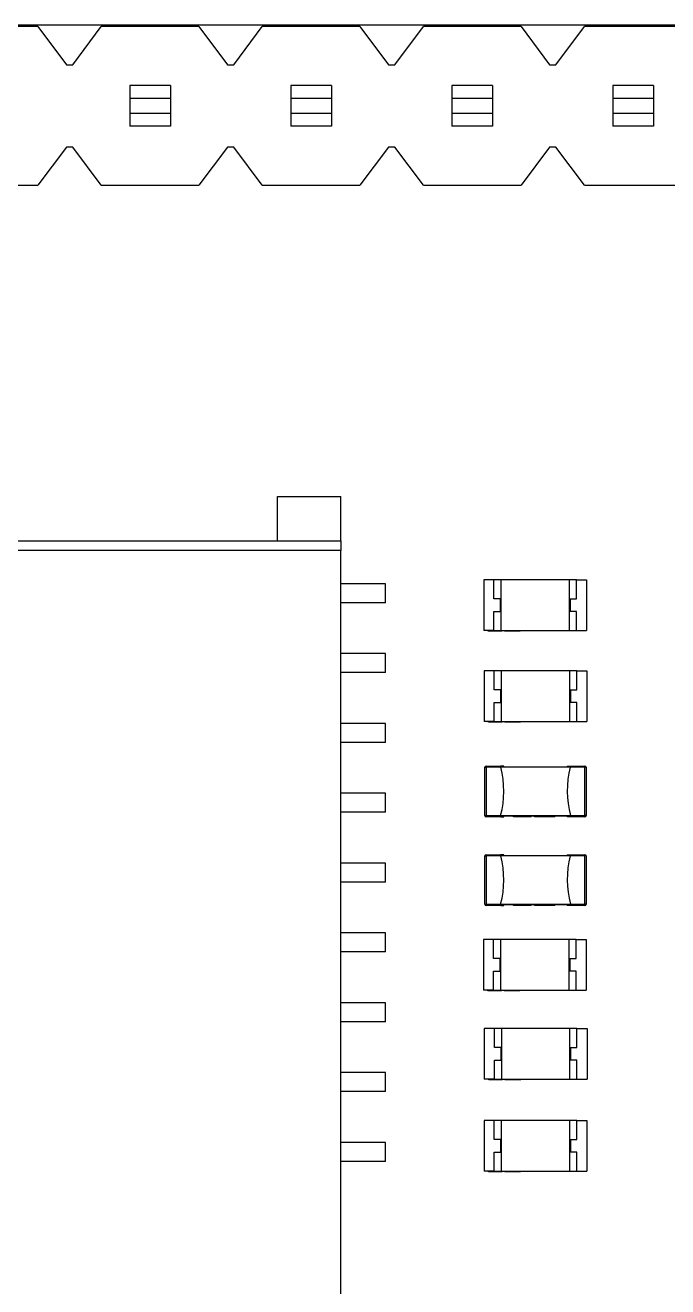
# Model space of a CAD drawing. Header units: millimetres. Extents: x 0 to 297, y 0 to 210.
# Drawn here: x 180.65 to 195.85, y 135.41 to 165.23 of the extents above; entities that cross this region are included whole.
import ezdxf

# ---------------------------------------------------------------- set-up
doc = ezdxf.new("R2010")
doc.units = ezdxf.units.MM

msp = doc.modelspace()

# ---------------------------------------------------------------- linework, layer by layer
at = {"color": 7, "linetype": 'Continuous', "lineweight": 25}
for p, q in [((267.991, 165.226), (167.491, 165.226)), ((180.946, 165.193), (178.636, 165.193)), ((180.946, 165.193), (181.621, 164.293)), ((181.771, 164.293), (182.446, 165.193)), ((184.756, 165.193), (182.446, 165.193)), ((184.756, 165.193), (185.431, 164.293)), ((185.581, 164.293), (186.256, 165.193)), ((188.566, 165.193), (186.256, 165.193)), ((188.566, 165.193), (189.241, 164.293)), ((189.391, 164.293), (190.066, 165.193)), ((192.376, 165.193), (190.066, 165.193)), ((192.376, 165.193), (193.051, 164.293)), ((193.201, 164.293), (193.876, 165.193)), ((196.186, 165.193), (193.876, 165.193)), ((181.621, 164.293), (181.771, 164.293)), ((185.431, 164.293), (185.581, 164.293)), ((189.241, 164.293), (189.391, 164.293)), ((193.051, 164.293), (193.201, 164.293)), ((184.081, 163.798), (183.121, 163.798)), ((183.121, 163.798), (183.121, 163.498)), ((184.081, 163.798), (184.081, 163.498)), ((187.891, 163.798), (186.931, 163.798)), ((186.931, 163.798), (186.931, 163.498)), ((187.891, 163.798), (187.891, 163.498)), ((191.701, 163.798), (190.741, 163.798)), ((190.741, 163.798), (190.741, 163.498)), ((191.701, 163.798), (191.701, 163.498)), ((195.511, 163.798), (194.551, 163.798)), ((194.551, 163.798), (194.551, 163.498)), ((195.511, 163.798), (195.511, 163.498)), ((184.081, 163.498), (183.121, 163.498)), ((183.121, 163.498), (183.121, 163.138)), ((184.081, 163.498), (184.081, 163.138)), ((187.891, 163.498), (186.931, 163.498)), ((186.931, 163.498), (186.931, 163.138)), ((187.891, 163.498), (187.891, 163.138)), ((191.701, 163.498), (190.741, 163.498)), ((190.741, 163.498), (190.741, 163.138)), ((191.701, 163.498), (191.701, 163.138)), ((195.511, 163.498), (194.551, 163.498)), ((194.551, 163.498), (194.551, 163.138)), ((195.511, 163.498), (195.511, 163.138)), ((184.081, 163.138), (183.121, 163.138)), ((183.121, 163.138), (183.121, 162.838)), ((184.081, 163.138), (184.081, 162.838)), ((187.891, 163.138), (186.931, 163.138)), ((186.931, 163.138), (186.931, 162.838)), ((187.891, 163.138), (187.891, 162.838)), ((191.701, 163.138), (190.741, 163.138)), ((190.741, 163.138), (190.741, 162.838)), ((191.701, 163.138), (191.701, 162.838)), ((195.511, 163.138), (194.551, 163.138)), ((194.551, 163.138), (194.551, 162.838)), ((195.511, 163.138), (195.511, 162.838)), ((184.081, 162.838), (183.121, 162.838)), ((187.891, 162.838), (186.931, 162.838)), ((191.701, 162.838), (190.741, 162.838)), ((195.511, 162.838), (194.551, 162.838)), ((181.621, 162.343), (180.946, 161.443)), ((181.771, 162.343), (181.621, 162.343)), ((182.446, 161.443), (181.771, 162.343)), ((185.431, 162.343), (184.756, 161.443)), ((185.581, 162.343), (185.431, 162.343)), ((186.256, 161.443), (185.581, 162.343)), ((189.241, 162.343), (188.566, 161.443)), ((189.391, 162.343), (189.241, 162.343)), ((190.066, 161.443), (189.391, 162.343)), ((193.051, 162.343), (192.376, 161.443)), ((193.201, 162.343), (193.051, 162.343)), ((193.876, 161.443), (193.201, 162.343)), ((178.636, 161.443), (180.946, 161.443)), ((182.446, 161.443), (184.756, 161.443)), ((186.256, 161.443), (188.566, 161.443)), ((190.066, 161.443), (192.376, 161.443)), ((193.876, 161.443), (196.186, 161.443)), ((186.617, 154.088), (188.117, 154.088)), ((186.617, 153.038), (186.617, 154.088)), ((188.117, 153.038), (188.117, 154.088)), ((167.417, 153.038), (188.117, 153.038)), ((188.117, 153.038), (188.117, 152.813)), ((188.117, 152.813), (167.417, 152.813)), ((188.117, 132.488), (188.117, 152.813)), ((191.496, 152.119), (191.496, 150.919)), ((191.736, 152.119), (191.496, 152.119)), ((191.901, 152.119), (191.736, 152.119)), ((191.736, 151.669), (191.736, 152.119)), ((191.901, 152.119), (191.901, 150.919)), ((193.521, 152.119), (191.901, 152.119)), ((193.686, 152.119), (193.521, 152.119)), ((193.521, 150.919), (193.521, 152.119)), ((193.686, 151.669), (193.686, 152.119)), ((193.686, 152.119), (193.926, 152.119)), ((193.926, 152.119), (193.926, 150.919)), ((189.167, 152.026), (188.117, 152.026)), ((189.167, 151.576), (189.167, 152.026)), ((189.167, 151.576), (188.117, 151.576)), ((191.886, 151.669), (191.736, 151.669)), ((191.886, 151.669), (191.886, 151.369)), ((193.536, 151.669), (193.686, 151.669)), ((193.536, 151.669), (193.536, 151.369)), ((191.736, 151.369), (191.886, 151.369)), ((191.736, 150.919), (191.736, 151.369)), ((193.686, 151.369), (193.536, 151.369)), ((193.686, 150.919), (193.686, 151.369)), ((191.736, 150.919), (191.496, 150.919)), ((191.6, 150.904), (191.6, 150.919)), ((191.624, 150.904), (191.624, 150.919)), ((191.682, 150.904), (191.682, 150.919)), ((191.694, 150.904), (191.694, 150.919)), ((191.716, 150.904), (191.716, 150.919)), ((191.736, 150.919), (191.901, 150.919)), ((191.777, 150.904), (191.777, 150.919)), ((191.846, 150.904), (191.846, 150.919)), ((191.873, 150.904), (191.873, 150.919)), ((191.901, 150.919), (193.521, 150.919)), ((191.923, 150.904), (191.923, 150.919)), ((191.982, 150.904), (191.982, 150.919)), ((191.991, 150.904), (191.982, 150.904)), ((191.991, 150.904), (191.991, 150.919)), ((192.019, 150.904), (191.991, 150.904)), ((192.019, 150.904), (192.019, 150.919)), ((192.02, 150.904), (192.019, 150.904)), ((192.02, 150.904), (192.02, 150.919)), ((192.022, 150.904), (192.022, 150.919)), ((192.029, 150.904), (192.028, 150.904)), ((192.032, 150.904), (192.032, 150.919)), ((192.054, 150.904), (192.051, 150.904)), ((192.058, 150.904), (192.058, 150.919)), ((192.075, 150.904), (192.075, 150.919)), ((192.081, 150.904), (192.081, 150.919)), ((192.081, 150.904), (192.081, 150.919)), ((192.087, 150.904), (192.087, 150.919)), ((192.089, 150.904), (192.087, 150.904)), ((192.09, 150.904), (192.09, 150.919)), ((192.126, 150.904), (192.09, 150.904)), ((192.126, 150.904), (192.126, 150.919)), ((192.128, 150.904), (192.126, 150.904)), ((192.128, 150.904), (192.128, 150.919)), ((192.13, 150.904), (192.128, 150.904)), ((192.13, 150.904), (192.13, 150.919)), ((192.141, 150.904), (192.13, 150.904)), ((192.141, 150.904), (192.141, 150.919)), ((192.162, 150.904), (192.141, 150.904)), ((192.162, 150.904), (192.162, 150.919)), ((192.188, 150.904), (192.188, 150.919)), ((192.199, 150.904), (192.199, 150.919)), ((192.203, 150.904), (192.201, 150.904)), ((192.203, 150.904), (192.203, 150.919)), ((192.23, 150.904), (192.203, 150.904)), ((192.23, 150.904), (192.23, 150.919)), ((192.24, 150.904), (192.23, 150.904)), ((192.24, 150.904), (192.24, 150.919)), ((192.267, 150.904), (192.24, 150.904)), ((192.267, 150.904), (192.267, 150.919)), ((192.278, 150.904), (192.269, 150.904)), ((192.278, 150.904), (192.278, 150.919)), ((192.288, 150.904), (192.288, 150.919)), ((192.292, 150.904), (192.292, 150.919)), ((192.319, 150.904), (192.292, 150.904)), ((192.319, 150.904), (192.319, 150.919)), ((192.329, 150.904), (192.319, 150.904)), ((192.329, 150.904), (192.329, 150.919)), ((192.356, 150.904), (192.329, 150.904)), ((192.356, 150.904), (192.356, 150.919)), ((193.521, 150.919), (193.686, 150.919)), ((193.686, 150.919), (193.926, 150.919)), ((189.167, 150.376), (188.117, 150.376)), ((189.167, 149.926), (189.167, 150.376)), ((191.504, 149.969), (191.504, 148.769)), ((191.744, 149.969), (191.504, 149.969)), ((191.909, 149.969), (191.744, 149.969)), ((191.744, 149.519), (191.744, 149.969)), ((193.529, 149.969), (191.909, 149.969)), ((191.909, 149.969), (191.909, 148.769)), ((193.694, 149.969), (193.529, 149.969)), ((193.529, 148.769), (193.529, 149.969)), ((193.694, 149.519), (193.694, 149.969)), ((193.694, 149.969), (193.934, 149.969)), ((193.934, 149.969), (193.934, 148.769)), ((189.167, 149.926), (188.117, 149.926)), ((191.894, 149.519), (191.744, 149.519)), ((191.894, 149.519), (191.894, 149.219)), ((193.544, 149.519), (193.544, 149.219)), ((193.544, 149.519), (193.694, 149.519)), ((191.744, 148.769), (191.744, 149.219)), ((191.744, 149.219), (191.894, 149.219)), ((193.694, 149.219), (193.544, 149.219)), ((193.694, 148.769), (193.694, 149.219)), ((191.744, 148.769), (191.504, 148.769)), ((191.609, 148.754), (191.609, 148.769)), ((191.633, 148.754), (191.633, 148.769)), ((191.691, 148.754), (191.691, 148.769)), ((191.703, 148.754), (191.703, 148.769)), ((191.725, 148.754), (191.725, 148.769)), ((191.744, 148.769), (191.909, 148.769)), ((191.786, 148.754), (191.786, 148.769)), ((191.854, 148.754), (191.854, 148.769)), ((191.882, 148.754), (191.882, 148.769)), ((191.909, 148.769), (193.529, 148.769)), ((191.932, 148.754), (191.932, 148.769)), ((191.99, 148.754), (191.99, 148.769)), ((191.999, 148.754), (191.999, 148.769)), ((192.028, 148.754), (192.028, 148.769)), ((192.028, 148.754), (192.028, 148.769)), ((192.031, 148.754), (192.031, 148.769)), ((192.041, 148.754), (192.041, 148.769)), ((192.067, 148.754), (192.067, 148.769)), ((192.084, 148.754), (192.084, 148.769)), ((192.09, 148.754), (192.09, 148.769)), ((192.09, 148.754), (192.09, 148.769)), ((192.096, 148.754), (192.096, 148.769)), ((192.098, 148.754), (192.098, 148.769)), ((192.135, 148.754), (192.135, 148.769)), ((192.136, 148.754), (192.136, 148.769)), ((192.139, 148.754), (192.139, 148.769)), ((192.15, 148.754), (192.15, 148.769)), ((192.17, 148.754), (192.17, 148.769)), ((192.197, 148.754), (192.197, 148.769)), ((192.208, 148.754), (192.208, 148.769)), ((192.212, 148.754), (192.212, 148.769)), ((192.239, 148.754), (192.239, 148.769)), ((192.249, 148.754), (192.249, 148.769)), ((192.276, 148.754), (192.276, 148.769)), ((192.286, 148.754), (192.286, 148.769)), ((192.297, 148.754), (192.297, 148.769)), ((192.301, 148.754), (192.301, 148.769)), ((192.328, 148.754), (192.328, 148.769)), ((192.338, 148.754), (192.338, 148.769)), ((192.365, 148.754), (192.365, 148.769)), ((193.529, 148.769), (193.694, 148.769)), ((193.694, 148.769), (193.934, 148.769)), ((189.167, 148.726), (188.117, 148.726)), ((189.167, 148.276), (189.167, 148.726)), ((191.999, 148.754), (191.99, 148.754)), ((192.028, 148.754), (191.999, 148.754)), ((192.028, 148.754), (192.028, 148.754)), ((192.037, 148.754), (192.037, 148.754)), ((192.063, 148.754), (192.059, 148.754)), ((192.097, 148.754), (192.096, 148.754)), ((192.135, 148.754), (192.098, 148.754)), ((192.136, 148.754), (192.135, 148.754)), ((192.139, 148.754), (192.136, 148.754)), ((192.15, 148.754), (192.139, 148.754)), ((192.17, 148.754), (192.15, 148.754)), ((192.212, 148.754), (192.21, 148.754)), ((192.239, 148.754), (192.212, 148.754)), ((192.249, 148.754), (192.239, 148.754)), ((192.276, 148.754), (192.249, 148.754)), ((192.286, 148.754), (192.278, 148.754)), ((192.328, 148.754), (192.301, 148.754)), ((192.338, 148.754), (192.328, 148.754)), ((192.365, 148.754), (192.338, 148.754)), ((189.167, 148.276), (188.117, 148.276)), ((191.519, 147.689), (191.549, 147.689)), ((191.519, 146.549), (191.519, 147.689)), ((191.549, 147.689), (191.549, 147.719)), ((191.549, 147.719), (191.895, 147.719)), ((191.549, 147.689), (191.549, 146.549)), ((191.897, 147.689), (191.549, 147.689)), ((191.893, 147.704), (191.888, 147.704)), ((191.89, 147.715), (191.891, 147.715)), ((191.891, 147.713), (191.891, 147.715)), ((191.969, 147.719), (191.895, 147.719)), ((191.895, 147.704), (193.544, 147.704)), ((193.542, 147.689), (191.897, 147.689)), ((191.969, 147.704), (191.969, 147.719)), ((193.469, 147.719), (193.469, 147.704)), ((193.469, 147.719), (193.544, 147.719)), ((193.889, 147.689), (193.542, 147.689)), ((193.544, 147.719), (193.889, 147.719)), ((193.551, 147.704), (193.546, 147.704)), ((193.548, 147.715), (193.549, 147.715)), ((193.548, 147.713), (193.548, 147.715)), ((193.889, 147.719), (193.889, 147.689)), ((193.919, 147.689), (193.889, 147.689)), ((193.889, 146.549), (193.889, 147.689)), ((193.919, 147.689), (193.919, 146.549)), ((189.167, 147.076), (188.117, 147.076)), ((189.167, 146.626), (189.167, 147.076)), ((189.167, 146.626), (188.117, 146.626)), ((191.519, 146.549), (191.549, 146.549)), ((191.549, 146.549), (191.895, 146.549)), ((191.549, 146.519), (191.549, 146.549)), ((191.897, 146.519), (191.549, 146.519)), ((191.893, 146.523), (191.888, 146.523)), ((191.89, 146.534), (191.891, 146.534)), ((191.893, 146.543), (191.893, 146.523)), ((191.895, 146.549), (193.544, 146.549)), ((193.542, 146.534), (191.897, 146.534)), ((191.897, 146.519), (191.969, 146.519)), ((191.969, 146.519), (191.969, 146.534)), ((192.202, 146.519), (192.202, 146.534)), ((192.233, 146.519), (192.233, 146.534)), ((192.308, 146.519), (192.308, 146.534)), ((192.323, 146.519), (192.323, 146.534)), ((192.351, 146.519), (192.351, 146.534)), ((192.43, 146.519), (192.43, 146.534)), ((192.518, 146.519), (192.518, 146.534)), ((192.553, 146.519), (192.553, 146.534)), ((192.618, 146.519), (192.618, 146.534)), ((192.693, 146.519), (192.693, 146.534)), ((192.704, 146.519), (192.693, 146.519)), ((192.704, 146.519), (192.704, 146.534)), ((192.741, 146.519), (192.704, 146.519)), ((192.741, 146.519), (192.741, 146.534)), ((192.742, 146.519), (192.741, 146.519)), ((192.742, 146.519), (192.742, 146.534)), ((192.745, 146.519), (192.745, 146.534)), ((192.753, 146.519), (192.753, 146.519)), ((192.758, 146.519), (192.758, 146.534)), ((192.786, 146.519), (192.782, 146.519)), ((192.791, 146.519), (192.791, 146.534)), ((192.813, 146.519), (192.813, 146.534)), ((192.821, 146.519), (192.821, 146.534)), ((192.821, 146.519), (192.821, 146.534)), ((192.828, 146.519), (192.828, 146.534)), ((192.83, 146.519), (192.828, 146.519)), ((192.831, 146.519), (192.831, 146.534)), ((192.879, 146.519), (192.831, 146.519)), ((192.879, 146.519), (192.879, 146.534)), ((192.881, 146.519), (192.879, 146.519)), ((192.881, 146.519), (192.881, 146.534)), ((192.884, 146.519), (192.881, 146.519)), ((192.884, 146.519), (192.884, 146.534)), ((192.898, 146.519), (192.884, 146.519)), ((192.898, 146.519), (192.898, 146.534)), ((192.924, 146.519), (192.898, 146.519)), ((192.924, 146.519), (192.924, 146.534)), ((192.959, 146.519), (192.959, 146.534)), ((192.972, 146.519), (192.972, 146.534)), ((192.977, 146.519), (192.975, 146.519)), ((192.977, 146.519), (192.977, 146.534)), ((193.012, 146.519), (192.977, 146.519)), ((193.012, 146.519), (193.012, 146.534)), ((193.025, 146.519), (193.012, 146.519)), ((193.025, 146.519), (193.025, 146.534)), ((193.06, 146.519), (193.025, 146.519)), ((193.06, 146.519), (193.06, 146.534)), ((193.073, 146.519), (193.062, 146.519)), ((193.073, 146.519), (193.073, 146.534)), ((193.087, 146.519), (193.087, 146.534)), ((193.092, 146.519), (193.092, 146.534)), ((193.127, 146.519), (193.092, 146.519)), ((193.127, 146.519), (193.127, 146.534)), ((193.14, 146.519), (193.127, 146.519)), ((193.14, 146.519), (193.14, 146.534)), ((193.174, 146.519), (193.14, 146.519)), ((193.174, 146.519), (193.174, 146.534)), ((193.469, 146.534), (193.469, 146.519)), ((193.542, 146.519), (193.469, 146.519)), ((193.889, 146.519), (193.542, 146.519)), ((193.544, 146.549), (193.889, 146.549)), ((193.546, 146.543), (193.546, 146.523)), ((193.551, 146.523), (193.546, 146.523)), ((193.548, 146.534), (193.549, 146.534)), ((193.919, 146.549), (193.889, 146.549)), ((193.889, 146.549), (193.889, 146.519)), ((191.519, 145.594), (191.549, 145.594)), ((191.519, 144.454), (191.519, 145.594)), ((191.549, 145.594), (191.549, 145.624)), ((191.549, 145.624), (191.895, 145.624)), ((191.549, 145.594), (191.549, 144.454)), ((191.897, 145.594), (191.549, 145.594)), ((191.893, 145.609), (191.888, 145.609)), ((191.89, 145.62), (191.891, 145.62)), ((191.891, 145.618), (191.891, 145.62)), ((191.969, 145.624), (191.895, 145.624)), ((191.895, 145.609), (193.544, 145.609)), ((193.542, 145.594), (191.897, 145.594)), ((191.969, 145.609), (191.969, 145.624)), ((193.469, 145.624), (193.469, 145.609)), ((193.469, 145.624), (193.544, 145.624)), ((193.889, 145.594), (193.542, 145.594)), ((193.544, 145.624), (193.889, 145.624)), ((193.551, 145.609), (193.546, 145.609)), ((193.548, 145.62), (193.549, 145.62)), ((193.548, 145.618), (193.548, 145.62)), ((193.889, 145.624), (193.889, 145.594)), ((193.919, 145.594), (193.889, 145.594)), ((193.889, 144.454), (193.889, 145.594)), ((193.919, 145.594), (193.919, 144.454)), ((189.167, 145.426), (188.117, 145.426)), ((189.167, 144.976), (189.167, 145.426)), ((189.167, 144.976), (188.117, 144.976)), ((191.519, 144.454), (191.549, 144.454)), ((191.549, 144.454), (191.895, 144.454)), ((191.549, 144.424), (191.549, 144.454)), ((191.897, 144.424), (191.549, 144.424)), ((191.893, 144.428), (191.888, 144.428)), ((191.89, 144.439), (191.891, 144.439)), ((191.893, 144.448), (191.893, 144.428)), ((191.895, 144.454), (193.544, 144.454)), ((193.542, 144.439), (191.897, 144.439)), ((191.897, 144.424), (191.969, 144.424)), ((191.969, 144.424), (191.969, 144.439)), ((192.202, 144.424), (192.202, 144.439)), ((192.233, 144.424), (192.233, 144.439)), ((192.308, 144.424), (192.308, 144.439)), ((192.323, 144.424), (192.323, 144.439)), ((192.351, 144.424), (192.351, 144.439)), ((192.43, 144.424), (192.43, 144.439)), ((192.518, 144.424), (192.518, 144.439)), ((192.553, 144.424), (192.553, 144.439)), ((192.618, 144.424), (192.618, 144.439)), ((192.693, 144.424), (192.693, 144.439)), ((192.704, 144.424), (192.693, 144.424)), ((192.704, 144.424), (192.704, 144.439)), ((192.741, 144.424), (192.704, 144.424)), ((192.741, 144.424), (192.741, 144.439)), ((192.742, 144.424), (192.741, 144.424)), ((192.742, 144.424), (192.742, 144.439)), ((192.745, 144.424), (192.745, 144.439)), ((192.753, 144.424), (192.753, 144.424)), ((192.758, 144.424), (192.758, 144.439)), ((192.786, 144.424), (192.782, 144.424)), ((192.791, 144.424), (192.791, 144.439)), ((192.813, 144.424), (192.813, 144.439)), ((192.821, 144.424), (192.821, 144.439)), ((192.821, 144.424), (192.821, 144.439)), ((192.828, 144.424), (192.828, 144.439)), ((192.83, 144.424), (192.828, 144.424)), ((192.831, 144.424), (192.831, 144.439)), ((192.879, 144.424), (192.831, 144.424)), ((192.879, 144.424), (192.879, 144.439)), ((192.881, 144.424), (192.879, 144.424)), ((192.881, 144.424), (192.881, 144.439)), ((192.884, 144.424), (192.881, 144.424)), ((192.884, 144.424), (192.884, 144.439)), ((192.898, 144.424), (192.884, 144.424)), ((192.898, 144.424), (192.898, 144.439)), ((192.924, 144.424), (192.898, 144.424)), ((192.924, 144.424), (192.924, 144.439)), ((192.959, 144.424), (192.959, 144.439)), ((192.972, 144.424), (192.972, 144.439)), ((192.977, 144.424), (192.975, 144.424)), ((192.977, 144.424), (192.977, 144.439)), ((193.012, 144.424), (192.977, 144.424)), ((193.012, 144.424), (193.012, 144.439)), ((193.025, 144.424), (193.012, 144.424)), ((193.025, 144.424), (193.025, 144.439)), ((193.06, 144.424), (193.025, 144.424)), ((193.06, 144.424), (193.06, 144.439)), ((193.073, 144.424), (193.062, 144.424)), ((193.073, 144.424), (193.073, 144.439)), ((193.087, 144.424), (193.087, 144.439)), ((193.092, 144.424), (193.092, 144.439)), ((193.127, 144.424), (193.092, 144.424)), ((193.127, 144.424), (193.127, 144.439)), ((193.14, 144.424), (193.127, 144.424)), ((193.14, 144.424), (193.14, 144.439)), ((193.174, 144.424), (193.14, 144.424)), ((193.174, 144.424), (193.174, 144.439)), ((193.469, 144.439), (193.469, 144.424)), ((193.542, 144.424), (193.469, 144.424)), ((193.889, 144.424), (193.542, 144.424)), ((193.544, 144.454), (193.889, 144.454)), ((193.546, 144.448), (193.546, 144.428)), ((193.551, 144.428), (193.546, 144.428)), ((193.548, 144.439), (193.549, 144.439)), ((193.889, 144.454), (193.889, 144.424)), ((193.919, 144.454), (193.889, 144.454)), ((189.167, 143.776), (188.117, 143.776)), ((189.167, 143.326), (189.167, 143.776)), ((191.488, 143.622), (191.488, 142.422)), ((191.728, 143.622), (191.488, 143.622)), ((191.893, 143.622), (191.728, 143.622)), ((191.728, 143.172), (191.728, 143.622)), ((193.513, 143.622), (191.893, 143.622)), ((191.893, 143.622), (191.893, 142.422)), ((193.678, 143.622), (193.513, 143.622)), ((193.513, 142.422), (193.513, 143.622)), ((193.678, 143.172), (193.678, 143.622)), ((193.678, 143.622), (193.918, 143.622)), ((193.918, 143.622), (193.918, 142.422)), ((189.167, 143.326), (188.117, 143.326)), ((191.878, 143.172), (191.728, 143.172)), ((191.878, 143.172), (191.878, 142.872)), ((193.528, 143.172), (193.678, 143.172)), ((193.528, 143.172), (193.528, 142.872)), ((191.728, 142.872), (191.878, 142.872)), ((191.728, 142.422), (191.728, 142.872)), ((193.678, 142.872), (193.528, 142.872)), ((193.678, 142.422), (193.678, 142.872)), ((191.728, 142.422), (191.488, 142.422)), ((191.593, 142.407), (191.593, 142.422)), ((191.616, 142.407), (191.616, 142.422)), ((191.675, 142.407), (191.675, 142.422)), ((191.686, 142.407), (191.686, 142.422)), ((191.709, 142.407), (191.709, 142.422)), ((191.728, 142.422), (191.893, 142.422)), ((191.769, 142.407), (191.769, 142.422)), ((191.838, 142.407), (191.838, 142.422)), ((191.865, 142.407), (191.865, 142.422)), ((191.893, 142.422), (193.513, 142.422)), ((191.916, 142.407), (191.916, 142.422)), ((191.974, 142.407), (191.974, 142.422)), ((191.983, 142.407), (191.974, 142.407)), ((191.983, 142.407), (191.983, 142.422)), ((192.011, 142.407), (191.983, 142.407)), ((192.011, 142.407), (192.011, 142.422)), ((192.012, 142.407), (192.011, 142.407)), ((192.012, 142.407), (192.012, 142.422)), ((192.014, 142.407), (192.014, 142.422)), ((192.021, 142.407), (192.021, 142.407)), ((192.025, 142.407), (192.025, 142.422)), ((192.046, 142.407), (192.043, 142.407)), ((192.051, 142.407), (192.051, 142.422)), ((192.068, 142.407), (192.068, 142.422)), ((192.074, 142.407), (192.074, 142.422)), ((192.074, 142.407), (192.074, 142.422)), ((192.079, 142.407), (192.079, 142.422)), ((192.081, 142.407), (192.079, 142.407)), ((192.082, 142.407), (192.082, 142.422)), ((192.118, 142.407), (192.082, 142.407)), ((192.118, 142.407), (192.118, 142.422)), ((192.12, 142.407), (192.118, 142.407)), ((192.12, 142.407), (192.12, 142.422)), ((192.123, 142.407), (192.12, 142.407)), ((192.123, 142.407), (192.123, 142.422)), ((192.134, 142.407), (192.123, 142.407)), ((192.134, 142.407), (192.134, 142.422)), ((192.154, 142.407), (192.134, 142.407)), ((192.154, 142.407), (192.154, 142.422)), ((192.181, 142.407), (192.181, 142.422)), ((192.191, 142.407), (192.191, 142.422)), ((192.195, 142.407), (192.193, 142.407)), ((192.195, 142.407), (192.195, 142.422)), ((192.223, 142.407), (192.195, 142.407)), ((192.223, 142.407), (192.223, 142.422)), ((192.232, 142.407), (192.223, 142.407)), ((192.232, 142.407), (192.232, 142.422)), ((192.259, 142.407), (192.232, 142.407)), ((192.259, 142.407), (192.259, 142.422)), ((192.27, 142.407), (192.262, 142.407)), ((192.27, 142.407), (192.27, 142.422)), ((192.281, 142.407), (192.281, 142.422)), ((192.285, 142.407), (192.285, 142.422)), ((192.312, 142.407), (192.285, 142.407)), ((192.312, 142.407), (192.312, 142.422)), ((192.322, 142.407), (192.312, 142.407)), ((192.322, 142.407), (192.322, 142.422)), ((192.349, 142.407), (192.322, 142.407)), ((192.349, 142.407), (192.349, 142.422)), ((193.513, 142.422), (193.678, 142.422)), ((193.678, 142.422), (193.918, 142.422)), ((189.167, 142.126), (188.117, 142.126)), ((189.167, 141.676), (189.167, 142.126)), ((189.167, 141.676), (188.117, 141.676)), ((191.508, 141.518), (191.508, 140.318)), ((191.748, 141.518), (191.508, 141.518)), ((191.913, 141.518), (191.748, 141.518)), ((191.748, 141.068), (191.748, 141.518)), ((193.533, 141.518), (191.913, 141.518)), ((191.913, 141.518), (191.913, 140.318)), ((193.698, 141.518), (193.533, 141.518)), ((193.533, 140.318), (193.533, 141.518)), ((193.698, 141.518), (193.938, 141.518)), ((193.698, 141.068), (193.698, 141.518)), ((193.938, 141.518), (193.938, 140.318)), ((191.898, 141.068), (191.748, 141.068)), ((191.898, 141.068), (191.898, 140.768)), ((193.548, 141.068), (193.548, 140.768)), ((193.548, 141.068), (193.698, 141.068)), ((191.748, 140.768), (191.898, 140.768)), ((191.748, 140.318), (191.748, 140.768)), ((193.698, 140.768), (193.548, 140.768)), ((193.698, 140.318), (193.698, 140.768)), ((189.167, 140.476), (188.117, 140.476)), ((189.167, 140.026), (189.167, 140.476)), ((191.748, 140.318), (191.508, 140.318)), ((191.613, 140.303), (191.613, 140.318)), ((191.637, 140.303), (191.637, 140.318)), ((191.695, 140.303), (191.695, 140.318)), ((191.707, 140.303), (191.707, 140.318)), ((191.729, 140.303), (191.729, 140.318)), ((191.748, 140.318), (191.913, 140.318)), ((191.79, 140.303), (191.79, 140.318)), ((191.858, 140.303), (191.858, 140.318)), ((191.886, 140.303), (191.886, 140.318)), ((191.913, 140.318), (193.533, 140.318)), ((191.936, 140.303), (191.936, 140.318)), ((191.994, 140.303), (191.994, 140.318)), ((192.003, 140.303), (191.994, 140.303)), ((192.003, 140.303), (192.003, 140.318)), ((192.032, 140.303), (192.003, 140.303)), ((192.032, 140.303), (192.032, 140.318)), ((192.033, 140.303), (192.032, 140.303)), ((192.033, 140.303), (192.033, 140.318)), ((192.035, 140.303), (192.035, 140.318)), ((192.042, 140.303), (192.041, 140.303)), ((192.045, 140.303), (192.045, 140.318)), ((192.067, 140.303), (192.064, 140.303)), ((192.071, 140.303), (192.071, 140.318)), ((192.088, 140.303), (192.088, 140.318)), ((192.094, 140.303), (192.094, 140.318)), ((192.094, 140.303), (192.094, 140.318)), ((192.1, 140.303), (192.1, 140.318)), ((192.101, 140.303), (192.1, 140.303)), ((192.102, 140.303), (192.102, 140.318)), ((192.139, 140.303), (192.102, 140.303)), ((192.139, 140.303), (192.139, 140.318)), ((192.141, 140.303), (192.139, 140.303)), ((192.141, 140.303), (192.141, 140.318)), ((192.143, 140.303), (192.141, 140.303)), ((192.143, 140.303), (192.143, 140.318)), ((192.154, 140.303), (192.143, 140.303)), ((192.154, 140.303), (192.154, 140.318)), ((192.174, 140.303), (192.154, 140.303)), ((192.174, 140.303), (192.174, 140.318)), ((192.201, 140.303), (192.201, 140.318)), ((192.212, 140.303), (192.212, 140.318)), ((192.216, 140.303), (192.214, 140.303)), ((192.216, 140.303), (192.216, 140.318)), ((192.243, 140.303), (192.216, 140.303)), ((192.243, 140.303), (192.243, 140.318)), ((192.253, 140.303), (192.243, 140.303)), ((192.253, 140.303), (192.253, 140.318)), ((192.28, 140.303), (192.253, 140.303)), ((192.28, 140.303), (192.28, 140.318)), ((192.29, 140.303), (192.282, 140.303)), ((192.29, 140.303), (192.29, 140.318)), ((192.301, 140.303), (192.301, 140.318)), ((192.305, 140.303), (192.305, 140.318)), ((192.332, 140.303), (192.305, 140.303)), ((192.332, 140.303), (192.332, 140.318)), ((192.342, 140.303), (192.332, 140.303)), ((192.342, 140.303), (192.342, 140.318)), ((192.369, 140.303), (192.342, 140.303)), ((192.369, 140.303), (192.369, 140.318)), ((193.533, 140.318), (193.698, 140.318)), ((193.698, 140.318), (193.938, 140.318)), ((189.167, 140.026), (188.117, 140.026)), ((191.504, 139.345), (191.504, 138.145)), ((191.744, 139.345), (191.504, 139.345)), ((191.909, 139.345), (191.744, 139.345)), ((191.744, 138.895), (191.744, 139.345)), ((191.909, 139.345), (191.909, 138.145)), ((193.529, 139.345), (191.909, 139.345)), ((193.694, 139.345), (193.529, 139.345)), ((193.529, 138.145), (193.529, 139.345)), ((193.694, 138.895), (193.694, 139.345)), ((193.694, 139.345), (193.934, 139.345)), ((193.934, 139.345), (193.934, 138.145)), ((189.167, 138.826), (188.117, 138.826)), ((189.167, 138.376), (189.167, 138.826)), ((191.894, 138.895), (191.744, 138.895)), ((191.894, 138.895), (191.894, 138.595)), ((193.544, 138.895), (193.544, 138.595)), ((193.544, 138.895), (193.694, 138.895)), ((189.167, 138.376), (188.117, 138.376)), ((191.744, 138.595), (191.894, 138.595)), ((191.744, 138.145), (191.744, 138.595)), ((193.694, 138.595), (193.544, 138.595)), ((193.694, 138.145), (193.694, 138.595)), ((191.744, 138.145), (191.504, 138.145)), ((191.609, 138.13), (191.609, 138.145)), ((191.633, 138.13), (191.633, 138.145)), ((191.691, 138.13), (191.691, 138.145)), ((191.703, 138.13), (191.703, 138.145)), ((191.725, 138.13), (191.725, 138.145)), ((191.744, 138.145), (191.909, 138.145)), ((191.786, 138.13), (191.786, 138.145)), ((191.854, 138.13), (191.854, 138.145)), ((191.882, 138.13), (191.882, 138.145)), ((191.909, 138.145), (193.529, 138.145)), ((191.932, 138.13), (191.932, 138.145)), ((191.99, 138.13), (191.99, 138.145)), ((191.999, 138.13), (191.99, 138.13)), ((191.999, 138.13), (191.999, 138.145)), ((192.028, 138.13), (191.999, 138.13)), ((192.028, 138.13), (192.028, 138.145)), ((192.028, 138.13), (192.028, 138.145)), ((192.028, 138.13), (192.028, 138.13)), ((192.031, 138.13), (192.031, 138.145)), ((192.037, 138.13), (192.037, 138.13)), ((192.041, 138.13), (192.041, 138.145)), ((192.063, 138.13), (192.059, 138.13)), ((192.067, 138.13), (192.067, 138.145)), ((192.084, 138.13), (192.084, 138.145)), ((192.09, 138.13), (192.09, 138.145)), ((192.09, 138.13), (192.09, 138.145)), ((192.096, 138.13), (192.096, 138.145)), ((192.097, 138.13), (192.096, 138.13)), ((192.098, 138.13), (192.098, 138.145)), ((192.135, 138.13), (192.098, 138.13)), ((192.135, 138.13), (192.135, 138.145)), ((192.136, 138.13), (192.135, 138.13)), ((192.136, 138.13), (192.136, 138.145)), ((192.139, 138.13), (192.136, 138.13)), ((192.139, 138.13), (192.139, 138.145)), ((192.15, 138.13), (192.139, 138.13)), ((192.15, 138.13), (192.15, 138.145)), ((192.17, 138.13), (192.15, 138.13)), ((192.17, 138.13), (192.17, 138.145)), ((192.197, 138.13), (192.197, 138.145)), ((192.208, 138.13), (192.208, 138.145)), ((192.212, 138.13), (192.21, 138.13)), ((192.212, 138.13), (192.212, 138.145)), ((192.239, 138.13), (192.212, 138.13)), ((192.239, 138.13), (192.239, 138.145)), ((192.249, 138.13), (192.239, 138.13)), ((192.249, 138.13), (192.249, 138.145)), ((192.276, 138.13), (192.249, 138.13)), ((192.276, 138.13), (192.276, 138.145)), ((192.286, 138.13), (192.278, 138.13)), ((192.286, 138.13), (192.286, 138.145)), ((192.297, 138.13), (192.297, 138.145)), ((192.301, 138.13), (192.301, 138.145)), ((192.328, 138.13), (192.301, 138.13)), ((192.328, 138.13), (192.328, 138.145)), ((192.338, 138.13), (192.328, 138.13)), ((192.338, 138.13), (192.338, 138.145)), ((192.365, 138.13), (192.338, 138.13)), ((192.365, 138.13), (192.365, 138.145)), ((193.529, 138.145), (193.694, 138.145)), ((193.694, 138.145), (193.934, 138.145))]:
    msp.add_line(p, q, dxfattribs=at)
for centre, radius, start, end in [((191.549, 147.689), 0.03, 90, 180), ((189.719, 147.124), 2.25, 345.2121, 14.5618), ((195.719, 147.124), 2.25, 165.4382, 194.7879), ((193.889, 147.689), 0.03, 0, 90), ((191.549, 146.549), 0.03, 180, 270), ((193.889, 146.549), 0.03, 270, 0), ((191.549, 145.594), 0.03, 90, 180), ((189.719, 145.028), 2.25, 345.2121, 14.5618), ((195.719, 145.028), 2.25, 165.4382, 194.7879), ((193.889, 145.594), 0.03, 0, 90), ((191.549, 144.454), 0.03, 180, 270), ((193.889, 144.454), 0.03, 270, 0)]:
    msp.add_arc(centre, radius, start, end, dxfattribs=at)
for points in [[(191.624, 150.904), (191.609, 150.904), (191.6, 150.904), (191.6, 150.904)], [(191.682, 150.904), (191.661, 150.904), (191.64, 150.904), (191.624, 150.904)], [(191.694, 150.904), (191.69, 150.904), (191.686, 150.904), (191.682, 150.904)], [(191.716, 150.904), (191.708, 150.904), (191.701, 150.904), (191.694, 150.904)], [(191.777, 150.904), (191.755, 150.904), (191.734, 150.904), (191.716, 150.904)], [(191.846, 150.904), (191.827, 150.904), (191.802, 150.904), (191.777, 150.904)], [(191.873, 150.904), (191.868, 150.904), (191.858, 150.904), (191.846, 150.904)], [(191.923, 150.904), (191.923, 150.904), (191.902, 150.904), (191.873, 150.904)], [(192.032, 150.904), (192.025, 150.904), (192.022, 150.904), (192.022, 150.904)], [(192.058, 150.904), (192.048, 150.904), (192.039, 150.904), (192.032, 150.904)], [(192.075, 150.904), (192.071, 150.904), (192.065, 150.904), (192.058, 150.904)], [(192.087, 150.904), (192.083, 150.904), (192.081, 150.904), (192.081, 150.904)], [(192.188, 150.904), (192.181, 150.904), (192.172, 150.904), (192.162, 150.904)], [(192.199, 150.904), (192.199, 150.904), (192.196, 150.904), (192.188, 150.904)], [(192.288, 150.904), (192.288, 150.904), (192.285, 150.904), (192.278, 150.904)], [(191.633, 148.754), (191.618, 148.754), (191.609, 148.754), (191.609, 148.754)], [(191.691, 148.754), (191.669, 148.754), (191.648, 148.754), (191.633, 148.754)], [(191.703, 148.754), (191.699, 148.754), (191.695, 148.754), (191.691, 148.754)], [(191.725, 148.754), (191.716, 148.754), (191.709, 148.754), (191.703, 148.754)], [(191.786, 148.754), (191.763, 148.754), (191.743, 148.754), (191.725, 148.754)], [(191.854, 148.754), (191.835, 148.754), (191.811, 148.754), (191.786, 148.754)], [(191.882, 148.754), (191.876, 148.754), (191.867, 148.754), (191.854, 148.754)], [(191.932, 148.754), (191.931, 148.754), (191.911, 148.754), (191.882, 148.754)], [(192.041, 148.754), (192.034, 148.754), (192.031, 148.754), (192.031, 148.754)], [(192.067, 148.754), (192.056, 148.754), (192.048, 148.754), (192.041, 148.754)], [(192.084, 148.754), (192.079, 148.754), (192.074, 148.754), (192.067, 148.754)], [(192.096, 148.754), (192.092, 148.754), (192.09, 148.754), (192.09, 148.754)], [(192.197, 148.754), (192.19, 148.754), (192.181, 148.754), (192.17, 148.754)], [(192.208, 148.754), (192.208, 148.754), (192.204, 148.754), (192.197, 148.754)], [(192.297, 148.754), (192.297, 148.754), (192.293, 148.754), (192.286, 148.754)], [(191.89, 147.715), (191.889, 147.712), (191.888, 147.709), (191.888, 147.704)], [(191.89, 147.715), (191.89, 147.715), (191.89, 147.715), (191.89, 147.715)], [(191.891, 147.713), (191.891, 147.714), (191.891, 147.714), (191.89, 147.715)], [(191.895, 147.719), (191.893, 147.719), (191.892, 147.718), (191.891, 147.715)], [(191.893, 147.704), (191.894, 147.7), (191.896, 147.695), (191.897, 147.689)], [(191.893, 147.703), (191.894, 147.704), (191.894, 147.704), (191.895, 147.704)], [(193.546, 147.704), (193.544, 147.7), (193.543, 147.695), (193.542, 147.689)], [(193.544, 147.719), (193.545, 147.719), (193.547, 147.718), (193.548, 147.715)], [(193.544, 147.704), (193.544, 147.704), (193.545, 147.704), (193.545, 147.703)], [(193.548, 147.715), (193.549, 147.712), (193.55, 147.709), (193.551, 147.704)], [(193.549, 147.715), (193.548, 147.715), (193.548, 147.715), (193.548, 147.715)], [(193.548, 147.715), (193.548, 147.714), (193.548, 147.714), (193.548, 147.713)], [(191.89, 146.533), (191.889, 146.529), (191.888, 146.526), (191.888, 146.523)], [(191.89, 146.534), (191.89, 146.534), (191.89, 146.533), (191.89, 146.533)], [(191.891, 146.534), (191.891, 146.534), (191.891, 146.533), (191.89, 146.533)], [(191.895, 146.549), (191.893, 146.544), (191.892, 146.539), (191.891, 146.534)], [(191.897, 146.534), (191.896, 146.534), (191.894, 146.538), (191.893, 146.544)], [(191.893, 146.523), (191.894, 146.521), (191.896, 146.519), (191.897, 146.519)], [(192.233, 146.519), (192.213, 146.519), (192.202, 146.519), (192.202, 146.519)], [(192.308, 146.519), (192.28, 146.519), (192.253, 146.519), (192.233, 146.519)], [(192.323, 146.519), (192.318, 146.519), (192.313, 146.519), (192.308, 146.519)], [(192.351, 146.519), (192.34, 146.519), (192.331, 146.519), (192.323, 146.519)], [(192.43, 146.519), (192.401, 146.519), (192.374, 146.519), (192.351, 146.519)], [(192.518, 146.519), (192.493, 146.519), (192.462, 146.519), (192.43, 146.519)], [(192.553, 146.519), (192.546, 146.519), (192.534, 146.519), (192.518, 146.519)], [(192.618, 146.519), (192.617, 146.519), (192.59, 146.519), (192.553, 146.519)], [(192.758, 146.519), (192.749, 146.519), (192.745, 146.519), (192.745, 146.519)], [(192.791, 146.519), (192.778, 146.519), (192.767, 146.519), (192.758, 146.519)], [(192.813, 146.519), (192.807, 146.519), (192.8, 146.519), (192.791, 146.519)], [(192.828, 146.519), (192.823, 146.519), (192.821, 146.519), (192.821, 146.519)], [(192.959, 146.519), (192.949, 146.519), (192.938, 146.519), (192.924, 146.519)], [(192.972, 146.519), (192.972, 146.519), (192.968, 146.519), (192.959, 146.519)], [(193.087, 146.519), (193.087, 146.519), (193.082, 146.519), (193.073, 146.519)], [(193.545, 146.544), (193.545, 146.538), (193.543, 146.534), (193.542, 146.534)], [(193.546, 146.523), (193.544, 146.521), (193.543, 146.519), (193.542, 146.519)], [(193.544, 146.549), (193.545, 146.544), (193.547, 146.539), (193.548, 146.534)], [(193.549, 146.534), (193.548, 146.534), (193.548, 146.533), (193.548, 146.533)], [(193.548, 146.533), (193.548, 146.533), (193.548, 146.534), (193.548, 146.534)], [(193.548, 146.533), (193.549, 146.529), (193.55, 146.526), (193.551, 146.523)], [(191.89, 145.619), (191.889, 145.616), (191.888, 145.613), (191.888, 145.609)], [(191.89, 145.62), (191.89, 145.62), (191.89, 145.619), (191.89, 145.619)], [(191.891, 145.618), (191.891, 145.618), (191.891, 145.619), (191.89, 145.619)], [(191.895, 145.624), (191.893, 145.624), (191.892, 145.623), (191.891, 145.62)], [(191.893, 145.609), (191.894, 145.604), (191.896, 145.599), (191.897, 145.594)], [(191.893, 145.608), (191.894, 145.609), (191.894, 145.609), (191.895, 145.609)], [(193.546, 145.609), (193.544, 145.604), (193.543, 145.599), (193.542, 145.594)], [(193.544, 145.624), (193.545, 145.624), (193.547, 145.623), (193.548, 145.62)], [(193.544, 145.609), (193.544, 145.609), (193.545, 145.609), (193.545, 145.608)], [(193.549, 145.62), (193.548, 145.62), (193.548, 145.619), (193.548, 145.619)], [(193.548, 145.619), (193.549, 145.616), (193.55, 145.613), (193.551, 145.609)], [(193.548, 145.619), (193.548, 145.619), (193.548, 145.618), (193.548, 145.618)], [(191.89, 144.437), (191.889, 144.434), (191.888, 144.43), (191.888, 144.428)], [(191.89, 144.439), (191.89, 144.438), (191.89, 144.438), (191.89, 144.437)], [(191.891, 144.439), (191.891, 144.438), (191.891, 144.438), (191.89, 144.437)], [(191.895, 144.454), (191.893, 144.449), (191.892, 144.444), (191.891, 144.439)], [(191.897, 144.439), (191.896, 144.439), (191.894, 144.443), (191.893, 144.449)], [(191.893, 144.428), (191.894, 144.425), (191.896, 144.424), (191.897, 144.424)], [(192.233, 144.424), (192.213, 144.424), (192.202, 144.424), (192.202, 144.424)], [(192.308, 144.424), (192.28, 144.424), (192.253, 144.424), (192.233, 144.424)], [(192.323, 144.424), (192.318, 144.424), (192.313, 144.424), (192.308, 144.424)], [(192.351, 144.424), (192.34, 144.424), (192.331, 144.424), (192.323, 144.424)], [(192.43, 144.424), (192.401, 144.424), (192.374, 144.424), (192.351, 144.424)], [(192.518, 144.424), (192.493, 144.424), (192.462, 144.424), (192.43, 144.424)], [(192.553, 144.424), (192.546, 144.424), (192.534, 144.424), (192.518, 144.424)], [(192.618, 144.424), (192.617, 144.424), (192.59, 144.424), (192.553, 144.424)], [(192.758, 144.424), (192.749, 144.424), (192.745, 144.424), (192.745, 144.424)], [(192.791, 144.424), (192.778, 144.424), (192.767, 144.424), (192.758, 144.424)], [(192.813, 144.424), (192.807, 144.424), (192.8, 144.424), (192.791, 144.424)], [(192.828, 144.424), (192.823, 144.424), (192.821, 144.424), (192.821, 144.424)], [(192.959, 144.424), (192.949, 144.424), (192.938, 144.424), (192.924, 144.424)], [(192.972, 144.424), (192.972, 144.424), (192.968, 144.424), (192.959, 144.424)], [(193.087, 144.424), (193.087, 144.424), (193.082, 144.424), (193.073, 144.424)], [(193.545, 144.449), (193.545, 144.443), (193.543, 144.439), (193.542, 144.439)], [(193.546, 144.428), (193.544, 144.425), (193.543, 144.424), (193.542, 144.424)], [(193.544, 144.454), (193.545, 144.449), (193.547, 144.444), (193.548, 144.439)], [(193.549, 144.439), (193.548, 144.438), (193.548, 144.438), (193.548, 144.437)], [(193.548, 144.437), (193.548, 144.438), (193.548, 144.438), (193.548, 144.439)], [(193.548, 144.437), (193.549, 144.434), (193.55, 144.43), (193.551, 144.428)], [(191.616, 142.407), (191.601, 142.407), (191.593, 142.407), (191.593, 142.407)], [(191.675, 142.407), (191.653, 142.407), (191.632, 142.407), (191.616, 142.407)], [(191.686, 142.407), (191.682, 142.407), (191.679, 142.407), (191.675, 142.407)], [(191.709, 142.407), (191.7, 142.407), (191.693, 142.407), (191.686, 142.407)], [(191.769, 142.407), (191.747, 142.407), (191.726, 142.407), (191.709, 142.407)], [(191.838, 142.407), (191.819, 142.407), (191.795, 142.407), (191.769, 142.407)], [(191.865, 142.407), (191.86, 142.407), (191.85, 142.407), (191.838, 142.407)], [(191.916, 142.407), (191.915, 142.407), (191.894, 142.407), (191.865, 142.407)], [(192.025, 142.407), (192.018, 142.407), (192.014, 142.407), (192.014, 142.407)], [(192.051, 142.407), (192.04, 142.407), (192.031, 142.407), (192.025, 142.407)], [(192.068, 142.407), (192.063, 142.407), (192.058, 142.407), (192.051, 142.407)], [(192.079, 142.407), (192.076, 142.407), (192.074, 142.407), (192.074, 142.407)], [(192.181, 142.407), (192.174, 142.407), (192.165, 142.407), (192.154, 142.407)], [(192.191, 142.407), (192.191, 142.407), (192.188, 142.407), (192.181, 142.407)], [(192.281, 142.407), (192.281, 142.407), (192.277, 142.407), (192.27, 142.407)], [(191.637, 140.303), (191.622, 140.303), (191.613, 140.303), (191.613, 140.303)], [(191.695, 140.303), (191.673, 140.303), (191.653, 140.303), (191.637, 140.303)], [(191.707, 140.303), (191.703, 140.303), (191.699, 140.303), (191.695, 140.303)], [(191.729, 140.303), (191.72, 140.303), (191.713, 140.303), (191.707, 140.303)], [(191.79, 140.303), (191.767, 140.303), (191.747, 140.303), (191.729, 140.303)], [(191.858, 140.303), (191.839, 140.303), (191.815, 140.303), (191.79, 140.303)], [(191.886, 140.303), (191.88, 140.303), (191.871, 140.303), (191.858, 140.303)], [(191.936, 140.303), (191.935, 140.303), (191.915, 140.303), (191.886, 140.303)], [(192.045, 140.303), (192.038, 140.303), (192.035, 140.303), (192.035, 140.303)], [(192.071, 140.303), (192.061, 140.303), (192.052, 140.303), (192.045, 140.303)], [(192.088, 140.303), (192.084, 140.303), (192.078, 140.303), (192.071, 140.303)], [(192.1, 140.303), (192.096, 140.303), (192.094, 140.303), (192.094, 140.303)], [(192.201, 140.303), (192.194, 140.303), (192.185, 140.303), (192.174, 140.303)], [(192.212, 140.303), (192.212, 140.303), (192.208, 140.303), (192.201, 140.303)], [(192.301, 140.303), (192.301, 140.303), (192.297, 140.303), (192.29, 140.303)], [(191.633, 138.13), (191.618, 138.13), (191.609, 138.13), (191.609, 138.13)], [(191.691, 138.13), (191.669, 138.13), (191.648, 138.13), (191.633, 138.13)], [(191.703, 138.13), (191.699, 138.13), (191.695, 138.13), (191.691, 138.13)], [(191.725, 138.13), (191.716, 138.13), (191.709, 138.13), (191.703, 138.13)], [(191.786, 138.13), (191.763, 138.13), (191.743, 138.13), (191.725, 138.13)], [(191.854, 138.13), (191.835, 138.13), (191.811, 138.13), (191.786, 138.13)], [(191.882, 138.13), (191.876, 138.13), (191.867, 138.13), (191.854, 138.13)], [(191.932, 138.13), (191.931, 138.13), (191.911, 138.13), (191.882, 138.13)], [(192.041, 138.13), (192.034, 138.13), (192.031, 138.13), (192.031, 138.13)], [(192.067, 138.13), (192.056, 138.13), (192.048, 138.13), (192.041, 138.13)], [(192.084, 138.13), (192.079, 138.13), (192.074, 138.13), (192.067, 138.13)], [(192.096, 138.13), (192.092, 138.13), (192.09, 138.13), (192.09, 138.13)], [(192.197, 138.13), (192.19, 138.13), (192.181, 138.13), (192.17, 138.13)], [(192.208, 138.13), (192.208, 138.13), (192.204, 138.13), (192.197, 138.13)], [(192.297, 138.13), (192.297, 138.13), (192.293, 138.13), (192.286, 138.13)]]:
    msp.add_open_spline(points, degree=3, dxfattribs=at)

doc.saveas('drawing.dxf')
